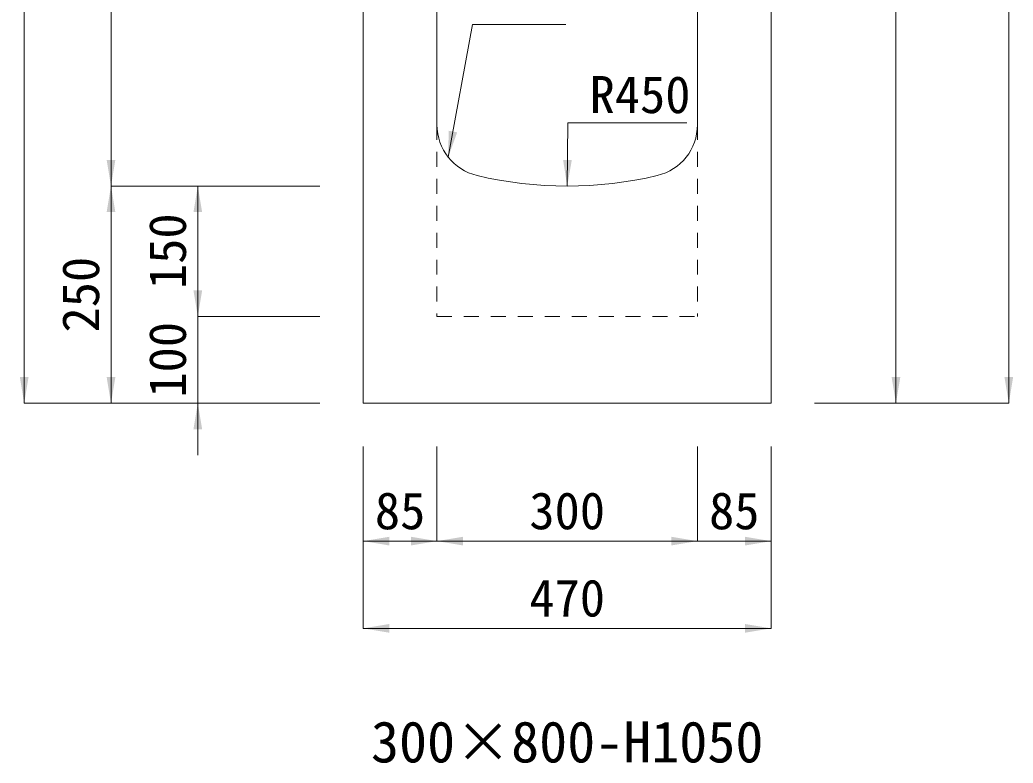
# Model space of a CAD drawing. Units: millimetres at full size. Extents: x -1934 to 78146, y -143454 to -112471.
# Drawn here: x 31494 to 32639, y -136346 to -135490 of the extents above; entities that cross this region are included whole.
import ezdxf
from ezdxf.enums import TextEntityAlignment as Align

# ---------------------------------------------------------------- set-up
doc = ezdxf.new("R2010")
doc.units = ezdxf.units.MM
doc.header["$LTSCALE"] = 23
doc.linetypes.add('USER3', pattern=[1.35, 0.75, -0.6])
for name, color, linetype, lineweight in [('0_2', 7, 'Continuous', 13), ('寸法線', 7, 'Continuous', 13), ('引出線', 4, 'Continuous', 13), ('本体', 2, 'Continuous', 13)]:
    doc.layers.add(name, color=color, linetype=linetype, lineweight=lineweight)
doc.styles.add('ＭＳ ゴシック', font='')
doc.styles.get('ＭＳ ゴシック').set_extended_font_data('MS Gothic')

# ---------------------------------------------------------------- blocks, each defined once
blk = doc.blocks.new('filled_arrow')
at = {"color": 0, "linetype": 'Continuous', "lineweight": -2}
blk.add_solid([(7.5, 1.25), (0, 0), (7.5, -1.25)], dxfattribs=at)

msp = doc.modelspace()

# ---------------------------------------------------------------- linework, layer by layer
at = {"layer": '寸法線'}
for p, q in [((32633.58, -135931.65), (32633.58, -134791.65)), ((31499.26, -135931.65), (31499.26, -134801.65)), ((31599.26, -134881.65), (31599.26, -135681.65)), ((32503.58, -135931.65), (32503.58, -134881.65)), ((31599.26, -135931.65), (31599.26, -135681.65)), ((31839.82, -135681.65), (31599.26, -135681.65)), ((31839.82, -135681.65), (31599.26, -135681.65)), ((31699.26, -135681.65), (31699.26, -135831.65)), ((31839.82, -135681.65), (31699.26, -135681.65)), ((31699.26, -135771.65), (31699.26, -135991.65)), ((31839.82, -135831.65), (31699.26, -135831.65)), ((31839.82, -135831.65), (31699.26, -135831.65)), ((31839.82, -135931.65), (31499.26, -135931.65)), ((31839.82, -135931.65), (31599.26, -135931.65)), ((31839.82, -135931.65), (31699.26, -135931.65)), ((32409.82, -135931.65), (32503.58, -135931.65)), ((32409.82, -135931.65), (32633.58, -135931.65)), ((31889.82, -135981.65), (31889.82, -136090.44)), ((31889.82, -135981.65), (31889.82, -136190.91)), ((31974.82, -135981.65), (31974.82, -136090.44)), ((31974.82, -135981.65), (31974.82, -136090.44)), ((32274.82, -135981.65), (32274.82, -136090.44)), ((32274.82, -135981.65), (32274.82, -136090.44)), ((32359.82, -135981.65), (32359.82, -136090.44)), ((32359.82, -135981.65), (32359.82, -136190.91)), ((31889.82, -136090.44), (31974.82, -136090.44)), ((31974.82, -136090.44), (32274.82, -136090.44)), ((32214.82, -136090.44), (32359.82, -136090.44)), ((31889.82, -136190.91), (32359.82, -136190.91))]:
    msp.add_line(p, q, dxfattribs=at)
at = {"layer": '引出線'}
for points in [[(31987.76, -135648.33), (32015.74, -135495.55), (32123.44, -135495.55)], [(32124.82, -135681.65), (32125.61, -135608.93), (32262.54, -135608.93)]]:
    msp.add_lwpolyline(points, dxfattribs=at)
at = {"layer": '本体', "lineweight": 20}
for p, q in [((31889.82, -134881.65), (31889.82, -135931.65)), ((31974.82, -135611.12), (31974.82, -134881.65)), ((32274.82, -135611.12), (32274.82, -134881.65)), ((32359.82, -135931.65), (32359.82, -134881.65)), ((31889.82, -135931.65), (32359.82, -135931.65))]:
    msp.add_line(p, q, dxfattribs=at)
at = {"layer": '本体', "linetype": 'USER3', "lineweight": 9}
for p, q in [((31974.82, -135611.12), (31974.82, -135831.65)), ((32274.82, -135611.12), (32274.82, -135831.65)), ((31974.82, -135831.65), (32274.82, -135831.65))]:
    msp.add_line(p, q, dxfattribs=at)
at = {"layer": '本体', "lineweight": 20}
for centre, radius, start, end in [((32034.82, -135611.12), 60, 180, 256.65776), ((32214.82, -135611.12), 60, 283.34229, 0), ((32124.82, -135231.65), 450, 256.65776, 283.34229)]:
    msp.add_arc(centre, radius, start, end, dxfattribs=at)

# ---------------------------------------------------------------- block references
at = {"layer": '寸法線', "xscale": 4, "yscale": 4}
for p, rotation in [((31599.26, -135681.65), 90), ((31599.26, -135681.65), 270), ((31699.26, -135681.65), 270), ((31699.26, -135831.65), 90), ((31699.26, -135831.65), 90), ((31499.26, -135931.65), 90), ((31599.26, -135931.65), 90), ((32503.58, -135931.65), 90), ((32633.58, -135931.65), 90), ((31699.26, -135931.65), 270), ((31974.82, -136090.44), 180), ((32274.82, -136090.44), 180), ((32274.82, -136090.44), 180), ((32359.82, -136090.44), 180), ((32359.82, -136190.91), 180)]:
    msp.add_blockref('filled_arrow', p, dxfattribs=dict(at, rotation=rotation))
for p in [(31889.82, -136090.44), (31974.82, -136090.44), (31889.82, -136190.91)]:
    msp.add_blockref('filled_arrow', p, dxfattribs=at)
at = {"layer": '引出線', "xscale": 4, "yscale": 4}
for p, rotation in [((31987.76, -135648.33), 79.6), ((32124.82, -135681.65), 89.4)]:
    msp.add_blockref('filled_arrow', p, dxfattribs=dict(at, rotation=rotation))

# ---------------------------------------------------------------- texts
at = {"layer": '0_2', "style": 'ＭＳ ゴシック'}
msp.add_text('300×800-H1050', height=47.47, dxfattribs=at).set_placement((32124.82, -136321.56), align=Align.MIDDLE_CENTER)
msp.add_text('300×800-H1050', height=47.47, dxfattribs=at).set_placement((32124.82, -136321.56), align=Align.MIDDLE_CENTER)
at = {"layer": '寸法線', "style": 'ＭＳ ゴシック'}
for s, p in [('150', (31664.26, -135756.65)), ('250', (31564.26, -135806.65)), ('100', (31664.26, -135881.65))]:
    msp.add_text(s, height=42.72, rotation=90, dxfattribs=at).set_placement(p, align=Align.MIDDLE_CENTER)
for s, p in [('85', (31932.32, -136055.44)), ('300', (32124.82, -136055.44)), ('85', (32317.32, -136055.44)), ('470', (32124.82, -136155.91))]:
    msp.add_text(s, height=42.72, dxfattribs=at).set_placement(p, align=Align.MIDDLE_CENTER)
at = {"layer": '引出線', "style": 'ＭＳ ゴシック'}
msp.add_text('R450', height=42.72, dxfattribs=at).set_placement((32150.61, -135554.93), align=Align.TOP_LEFT)

doc.saveas('drawing.dxf')
